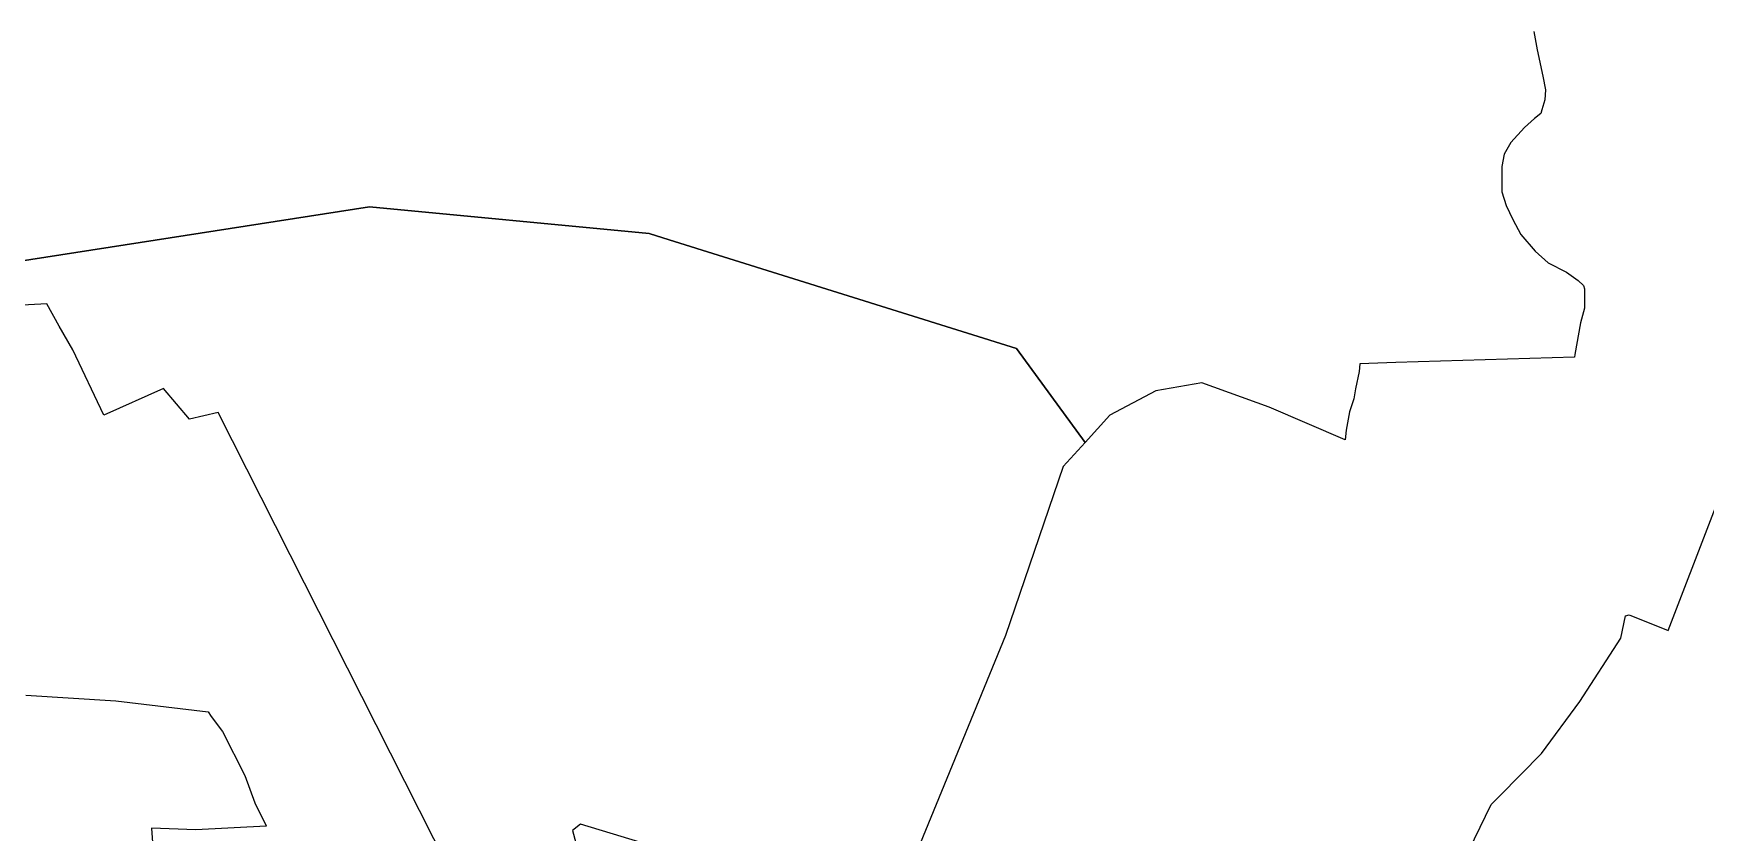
# Model space of a CAD drawing. Extents: x 542592 to 549536, y 1840490 to 1846308.
# Drawn here: x 545995 to 547157, y 1842960 to 1843515 of the extents above; entities that cross this region are included whole.
import ezdxf

# ---------------------------------------------------------------- set-up
doc = ezdxf.new("R2010")
doc.units = 0
doc.layers.add('Level 10', color=7, linetype='Continuous')

msp = doc.modelspace()

# ---------------------------------------------------------------- linework, layer by layer
at = {"layer": 'Level 10'}
for points in [[(547037.61, 1843516.37), (547039.98, 1843503.7), (547043.96, 1843485.38), (547045.78, 1843475.92), (547045.46, 1843468.86), (547043.37, 1843461.92), (547042.48, 1843459.45), (547038.27, 1843455.84), (547031.19, 1843449.59), (547021.64, 1843439.17), (547017.08, 1843431.06), (547015.58, 1843422.51), (547015.58, 1843404.95), (547018.42, 1843395.49), (547023.1, 1843385.69), (547028.7, 1843375.34), (547038.63, 1843363.68), (547047.61, 1843355.6), (547060.33, 1843349.03), (547068.58, 1843343.28), (547072.14, 1843339.72), (547072.85, 1843337.59), (547072.85, 1843324.09), (547070.23, 1843313.97), (547066.15, 1843291.93), (547065.94, 1843289.99), (546941.8623, 1843286.1981), (546916.73, 1843285.43), (546916.31, 1843280.07), (546913.82, 1843267.93), (546912.49, 1843260.99), (546909.61, 1843252.05), (546907.29, 1843239.26), (546906.44, 1843232.53), (546853.79, 1843255.35), (546806.81, 1843272.14), (546774.85, 1843266.64), (546743.05, 1843249.75), (546725.7065, 1843230.6048), (546678, 1843296), (546436.64, 1843371.5), (546422.6, 1843375.89), (546228.18, 1843394.55), (545982.4, 1843356.31)], [(545982.4, 1843356.31), (546228.18, 1843394.55), (546422.6, 1843375.89), (546436.64, 1843371.5), (546678, 1843296), (546725.7065, 1843230.6048), (546710.61, 1843213.94), (546676.8774, 1843115.4896), (546670.34, 1843096.41), (546611.04, 1842952.02)], [(547240.18, 1842877.4), (547111.71, 1842858.67), (547106.24, 1842868.59), (547089.18, 1842901.72), (547082.16, 1842918.79), (547022.88, 1842931.65), (547022.95, 1842931.84), (546988.76, 1842939.4), (547008.07, 1842978.93), (547014.0307, 1842985.0013), (547043.1, 1843014.61), (547069.67, 1843050.53), (547098.14, 1843094.73), (547101.38, 1843110.26), (547104, 1843111), (547131, 1843100), (547224.13, 1843341.43)], [(546302.76, 1842896.18), (546122.98, 1843251.58), (546103.19, 1843246.83), (546084.99, 1843268.21), (546043.5, 1843249.8), (546021.89, 1843295.14), (546012.53, 1843311.5), (546003.93, 1843327.01), (545952.75, 1843324.37)], [(545989.24, 1843055.08), (546052, 1843051.09), (546116.2, 1843043.55), (546118.1, 1843040.3), (546125.98, 1843029.79), (546141.6, 1842999.21), (546148.57, 1842980.11), (546156.36, 1842964.15), (546156.45, 1842964.02), (546107.47, 1842961.54), (546076.6, 1842962.54), (546082.4892, 1842881.3054), (546087.66, 1842809.98), (546073.6, 1842821.06), (546033.77, 1842854.94), (546027.8406, 1842859.2553), (546024.6089, 1842861.6072), (546024.61, 1842861.61), (545996.08, 1842882.37), (545995.91, 1842883.43), (545986.2633, 1842901.5814)], [(546452.2, 1842941.95), (546375.02, 1842965.45), (546369.42, 1842960.97), (546377.25, 1842931.87)]]:
    msp.add_lwpolyline(points, dxfattribs=at)

doc.saveas('drawing.dxf')
